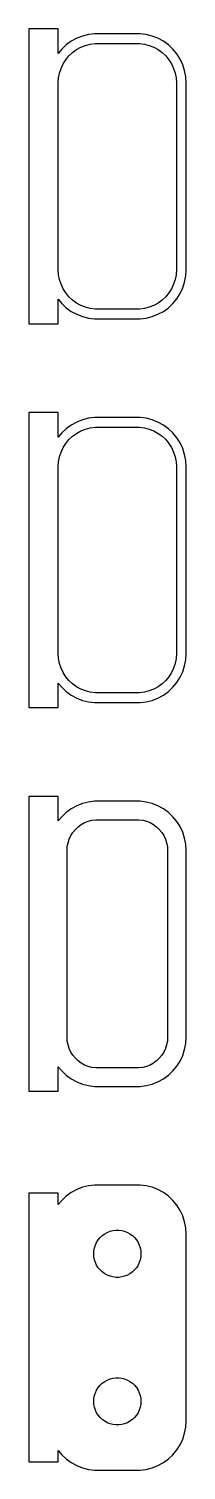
# Model space of a CAD drawing. Header units: metres. Extents: x -9 to 7, y 142 to 288.
import ezdxf

# ---------------------------------------------------------------- set-up
doc = ezdxf.new("R2010")
doc.units = ezdxf.units.M

msp = doc.modelspace()

# ---------------------------------------------------------------- linework, layer by layer
for p, q in [((-6, 287.99), (-9, 287.99)), ((-9, 287.99), (-9, 258.01)), ((-6, 285.493), (-6, 287.99)), ((-3.54507, 287.255), (-4.12889, 287.024)), ((-2.9369, 287.411), (-3.54507, 287.255)), ((-2.31395, 287.49), (-2.9369, 287.411)), ((2.31395, 287.49), (-2.31395, 287.49)), ((2.9369, 287.411), (2.31395, 287.49)), ((3.54507, 287.255), (2.9369, 287.411)), ((4.12889, 287.024), (3.54507, 287.255)), ((-5.64484, 285.923), (-6, 285.493)), ((-5.18712, 286.353), (-5.64484, 285.923)), ((-4.67912, 286.722), (-5.18712, 286.353)), ((-4.12889, 287.024), (-4.67912, 286.722)), ((-4.54968, 285.582), (-4.1433, 285.877)), ((-4.1433, 285.877), (-3.70311, 286.119)), ((-3.70311, 286.119), (-3.23605, 286.304)), ((-3.23605, 286.304), (-2.74951, 286.429)), ((-2.74951, 286.429), (-2.25116, 286.492)), ((-2.25116, 286.492), (2.25116, 286.492)), ((2.25116, 286.492), (2.74951, 286.429)), ((2.74951, 286.429), (3.23605, 286.304)), ((3.23605, 286.304), (3.70311, 286.119)), ((3.70311, 286.119), (4.1433, 285.877)), ((4.67912, 286.722), (4.12889, 287.024)), ((4.1433, 285.877), (4.54968, 285.582)), ((5.18712, 286.353), (4.67912, 286.722)), ((5.64484, 285.923), (5.18712, 286.353)), ((6.04507, 285.439), (5.64484, 285.923)), ((-5.7191, 283.972), (-5.50522, 284.427)), ((-5.50522, 284.427), (-5.23605, 284.851)), ((-5.23605, 284.851), (-4.91586, 285.238)), ((-4.91586, 285.238), (-4.54968, 285.582)), ((4.54968, 285.582), (4.91586, 285.238)), ((4.91586, 285.238), (5.23605, 284.851)), ((5.23605, 284.851), (5.50522, 284.427)), ((5.50522, 284.427), (5.7191, 283.972)), ((6.38153, 284.909), (6.04507, 285.439)), ((6.64888, 284.341), (6.38153, 284.909)), ((6.84291, 283.743), (6.64888, 284.341)), ((-6, 282.5), (-5.96844, 283.001)), ((-5.96844, 283.001), (-5.87433, 283.495)), ((-5.87433, 283.495), (-5.7191, 283.972)), ((5.7191, 283.972), (5.87433, 283.495)), ((5.87433, 283.495), (5.96844, 283.001)), ((5.96844, 283.001), (6, 282.5)), ((6.96057, 283.127), (6.84291, 283.743)), ((7, 282.5), (6.96057, 283.127)), ((-6, 263.5), (-6, 282.5)), ((6, 282.5), (6, 263.5)), ((7, 263.5), (7, 282.5)), ((-5.96844, 262.999), (-6, 263.5)), ((-5.87433, 262.505), (-5.96844, 262.999)), ((-5.7191, 262.028), (-5.87433, 262.505)), ((5.87433, 262.505), (5.7191, 262.028)), ((5.96844, 262.999), (5.87433, 262.505)), ((6, 263.5), (5.96844, 262.999)), ((6.64888, 261.659), (6.84291, 262.257)), ((6.84291, 262.257), (6.96057, 262.873)), ((6.96057, 262.873), (7, 263.5)), ((-5.50522, 261.573), (-5.7191, 262.028)), ((-5.23605, 261.149), (-5.50522, 261.573)), ((-4.91586, 260.762), (-5.23605, 261.149)), ((-4.54968, 260.418), (-4.91586, 260.762)), ((4.91586, 260.762), (4.54968, 260.418)), ((5.23605, 261.149), (4.91586, 260.762)), ((5.50522, 261.573), (5.23605, 261.149)), ((5.7191, 262.028), (5.50522, 261.573)), ((6.04507, 260.561), (6.38153, 261.091)), ((6.38153, 261.091), (6.64888, 261.659)), ((-6, 260.507), (-5.64484, 260.077)), ((-6, 258.01), (-6, 260.507)), ((-5.64484, 260.077), (-5.18712, 259.647)), ((-5.18712, 259.647), (-4.67912, 259.278)), ((-4.67912, 259.278), (-4.12889, 258.976)), ((-4.1433, 260.123), (-4.54968, 260.418)), ((-3.70311, 259.881), (-4.1433, 260.123)), ((-3.23605, 259.696), (-3.70311, 259.881)), ((-2.74951, 259.571), (-3.23605, 259.696)), ((-2.25116, 259.508), (-2.74951, 259.571)), ((2.25116, 259.508), (-2.25116, 259.508)), ((2.74951, 259.571), (2.25116, 259.508)), ((3.23605, 259.696), (2.74951, 259.571)), ((3.70311, 259.881), (3.23605, 259.696)), ((4.1433, 260.123), (3.70311, 259.881)), ((4.12889, 258.976), (4.67912, 259.278)), ((4.54968, 260.418), (4.1433, 260.123)), ((4.67912, 259.278), (5.18712, 259.647)), ((5.18712, 259.647), (5.64484, 260.077)), ((5.64484, 260.077), (6.04507, 260.561)), ((-9, 258.01), (-6, 258.01)), ((-4.12889, 258.976), (-3.54507, 258.745)), ((-3.54507, 258.745), (-2.9369, 258.589)), ((-2.9369, 258.589), (-2.31395, 258.51)), ((-2.31395, 258.51), (2.31395, 258.51)), ((2.31395, 258.51), (2.9369, 258.589)), ((2.9369, 258.589), (3.54507, 258.745)), ((3.54507, 258.745), (4.12889, 258.976)), ((-6, 248.99), (-9, 248.99)), ((-9, 248.99), (-9, 219.01)), ((-6, 246.493), (-6, 248.99)), ((-4.67912, 247.722), (-5.18712, 247.353)), ((-4.12889, 248.024), (-4.67912, 247.722)), ((-3.54507, 248.255), (-4.12889, 248.024)), ((-2.9369, 248.411), (-3.54507, 248.255)), ((-2.31395, 248.49), (-2.9369, 248.411)), ((2.31395, 248.49), (-2.31395, 248.49)), ((2.9369, 248.411), (2.31395, 248.49)), ((3.54507, 248.255), (2.9369, 248.411)), ((4.12889, 248.024), (3.54507, 248.255)), ((4.67912, 247.722), (4.12889, 248.024)), ((5.18712, 247.353), (4.67912, 247.722)), ((-5.64484, 246.923), (-6, 246.493)), ((-5.18712, 247.353), (-5.64484, 246.923)), ((-5.23605, 245.851), (-4.91586, 246.238)), ((-4.91586, 246.238), (-4.54968, 246.582)), ((-4.54968, 246.582), (-4.1433, 246.877)), ((-4.1433, 246.877), (-3.70311, 247.119)), ((-3.70311, 247.119), (-3.23605, 247.304)), ((-3.23605, 247.304), (-2.74951, 247.429)), ((-2.74951, 247.429), (-2.25116, 247.492)), ((-2.25116, 247.492), (2.25116, 247.492)), ((2.25116, 247.492), (2.74951, 247.429)), ((2.74951, 247.429), (3.23605, 247.304)), ((3.23605, 247.304), (3.70311, 247.119)), ((3.70311, 247.119), (4.1433, 246.877)), ((4.1433, 246.877), (4.54968, 246.582)), ((4.54968, 246.582), (4.91586, 246.238)), ((4.91586, 246.238), (5.23605, 245.851)), ((5.64484, 246.923), (5.18712, 247.353)), ((6.04507, 246.439), (5.64484, 246.923)), ((6.38153, 245.909), (6.04507, 246.439)), ((-5.87433, 244.495), (-5.7191, 244.972)), ((-5.7191, 244.972), (-5.50522, 245.427)), ((-5.50522, 245.427), (-5.23605, 245.851)), ((5.23605, 245.851), (5.50522, 245.427)), ((5.50522, 245.427), (5.7191, 244.972)), ((5.7191, 244.972), (5.87433, 244.495)), ((6.64888, 245.341), (6.38153, 245.909)), ((6.84291, 244.743), (6.64888, 245.341)), ((6.96057, 244.127), (6.84291, 244.743)), ((-6, 243.5), (-5.96844, 244.001)), ((-6, 224.5), (-6, 243.5)), ((-5.96844, 244.001), (-5.87433, 244.495)), ((5.87433, 244.495), (5.96844, 244.001)), ((5.96844, 244.001), (6, 243.5)), ((6, 243.5), (6, 224.5)), ((7, 243.5), (6.96057, 244.127)), ((7, 224.5), (7, 243.5)), ((-5.96844, 223.999), (-6, 224.5)), ((6, 224.5), (5.96844, 223.999)), ((6.96057, 223.873), (7, 224.5)), ((-5.87433, 223.505), (-5.96844, 223.999)), ((-5.7191, 223.028), (-5.87433, 223.505)), ((-5.50522, 222.573), (-5.7191, 223.028)), ((5.7191, 223.028), (5.50522, 222.573)), ((5.87433, 223.505), (5.7191, 223.028)), ((5.96844, 223.999), (5.87433, 223.505)), ((6.38153, 222.091), (6.64888, 222.659)), ((6.64888, 222.659), (6.84291, 223.257)), ((6.84291, 223.257), (6.96057, 223.873)), ((-6, 221.507), (-5.64484, 221.077)), ((-6, 219.01), (-6, 221.507)), ((-5.23605, 222.149), (-5.50522, 222.573)), ((-4.91586, 221.762), (-5.23605, 222.149)), ((-4.54968, 221.418), (-4.91586, 221.762)), ((-4.1433, 221.123), (-4.54968, 221.418)), ((4.54968, 221.418), (4.1433, 221.123)), ((4.91586, 221.762), (4.54968, 221.418)), ((5.23605, 222.149), (4.91586, 221.762)), ((5.50522, 222.573), (5.23605, 222.149)), ((5.64484, 221.077), (6.04507, 221.561)), ((6.04507, 221.561), (6.38153, 222.091)), ((-5.64484, 221.077), (-5.18712, 220.647)), ((-5.18712, 220.647), (-4.67912, 220.278)), ((-4.67912, 220.278), (-4.12889, 219.976)), ((-3.70311, 220.881), (-4.1433, 221.123)), ((-4.12889, 219.976), (-3.54507, 219.745)), ((-3.23605, 220.696), (-3.70311, 220.881)), ((-3.54507, 219.745), (-2.9369, 219.589)), ((-2.74951, 220.571), (-3.23605, 220.696)), ((-2.25116, 220.508), (-2.74951, 220.571)), ((2.25116, 220.508), (-2.25116, 220.508)), ((2.74951, 220.571), (2.25116, 220.508)), ((3.23605, 220.696), (2.74951, 220.571)), ((2.9369, 219.589), (3.54507, 219.745)), ((3.70311, 220.881), (3.23605, 220.696)), ((3.54507, 219.745), (4.12889, 219.976)), ((4.1433, 221.123), (3.70311, 220.881)), ((4.12889, 219.976), (4.67912, 220.278)), ((4.67912, 220.278), (5.18712, 220.647)), ((5.18712, 220.647), (5.64484, 221.077)), ((-9, 219.01), (-6, 219.01)), ((-2.9369, 219.589), (-2.31395, 219.51)), ((-2.31395, 219.51), (2.31395, 219.51)), ((2.31395, 219.51), (2.9369, 219.589)), ((-6, 209.979), (-9, 209.979)), ((-9, 209.979), (-9, 180.021)), ((-6, 207.493), (-6, 209.979)), ((-2.31395, 209.49), (-2.9369, 209.411)), ((2.31395, 209.49), (-2.31395, 209.49)), ((2.9369, 209.411), (2.31395, 209.49)), ((-5.18712, 208.353), (-5.64484, 207.923)), ((-4.67912, 208.722), (-5.18712, 208.353)), ((-4.12889, 209.024), (-4.67912, 208.722)), ((-3.54507, 209.255), (-4.12889, 209.024)), ((-2.9369, 209.411), (-3.54507, 209.255)), ((3.54507, 209.255), (2.9369, 209.411)), ((4.12889, 209.024), (3.54507, 209.255)), ((4.67912, 208.722), (4.12889, 209.024)), ((5.18712, 208.353), (4.67912, 208.722)), ((5.64484, 207.923), (5.18712, 208.353)), ((-5.64484, 207.923), (-6, 207.493)), ((-4.5184, 206.33), (-4.26921, 206.631)), ((-4.26921, 206.631), (-3.98424, 206.899)), ((-3.98424, 206.899), (-3.66798, 207.128)), ((-3.66798, 207.128), (-3.32541, 207.317)), ((-3.32541, 207.317), (-2.96194, 207.461)), ((-2.96194, 207.461), (-2.5833, 207.558)), ((-2.5833, 207.558), (-2.19545, 207.607)), ((-2.19545, 207.607), (2.19545, 207.607)), ((2.19545, 207.607), (2.5833, 207.558)), ((2.5833, 207.558), (2.96194, 207.461)), ((2.96194, 207.461), (3.32541, 207.317)), ((3.32541, 207.317), (3.66798, 207.128)), ((3.66798, 207.128), (3.98424, 206.899)), ((3.98424, 206.899), (4.26921, 206.631)), ((4.26921, 206.631), (4.5184, 206.33)), ((6.04507, 207.439), (5.64484, 207.923)), ((6.38153, 206.909), (6.04507, 207.439)), ((6.64888, 206.341), (6.38153, 206.909)), ((-5.08836, 204.89), (-5.01512, 205.274)), ((-5.01512, 205.274), (-4.89432, 205.646)), ((-4.89432, 205.646), (-4.72786, 206)), ((-4.72786, 206), (-4.5184, 206.33)), ((4.5184, 206.33), (4.72786, 206)), ((4.72786, 206), (4.89432, 205.646)), ((4.89432, 205.646), (5.01512, 205.274)), ((5.01512, 205.274), (5.08836, 204.89)), ((6.84291, 205.743), (6.64888, 206.341)), ((6.96057, 205.127), (6.84291, 205.743)), ((7, 204.5), (6.96057, 205.127)), ((-5.11292, 204.5), (-5.08836, 204.89)), ((-5.11292, 185.5), (-5.11292, 204.5)), ((5.08836, 204.89), (5.11292, 204.5)), ((5.11292, 204.5), (5.11292, 185.5)), ((7, 185.5), (7, 204.5)), ((-5.08836, 185.11), (-5.11292, 185.5)), ((-5.01512, 184.726), (-5.08836, 185.11)), ((-4.89432, 184.354), (-5.01512, 184.726)), ((5.01512, 184.726), (4.89432, 184.354)), ((5.08836, 185.11), (5.01512, 184.726)), ((5.11292, 185.5), (5.08836, 185.11)), ((6.84291, 184.257), (6.96057, 184.873)), ((6.96057, 184.873), (7, 185.5)), ((-4.72786, 184), (-4.89432, 184.354)), ((-4.5184, 183.67), (-4.72786, 184)), ((-4.26921, 183.369), (-4.5184, 183.67)), ((-3.98424, 183.101), (-4.26921, 183.369)), ((-3.66798, 182.872), (-3.98424, 183.101)), ((3.98424, 183.101), (3.66798, 182.872)), ((4.26921, 183.369), (3.98424, 183.101)), ((4.5184, 183.67), (4.26921, 183.369)), ((4.72786, 184), (4.5184, 183.67)), ((4.89432, 184.354), (4.72786, 184)), ((6.38153, 183.091), (6.64888, 183.659)), ((6.64888, 183.659), (6.84291, 184.257)), ((-6, 182.507), (-5.64484, 182.077)), ((-6, 180.021), (-6, 182.507)), ((-5.64484, 182.077), (-5.18712, 181.647)), ((-5.18712, 181.647), (-4.67912, 181.278)), ((-3.32541, 182.683), (-3.66798, 182.872)), ((-2.96194, 182.539), (-3.32541, 182.683)), ((-2.5833, 182.442), (-2.96194, 182.539)), ((-2.19545, 182.393), (-2.5833, 182.442)), ((2.19545, 182.393), (-2.19545, 182.393)), ((2.5833, 182.442), (2.19545, 182.393)), ((2.96194, 182.539), (2.5833, 182.442)), ((3.32541, 182.683), (2.96194, 182.539)), ((3.66798, 182.872), (3.32541, 182.683)), ((4.67912, 181.278), (5.18712, 181.647)), ((5.18712, 181.647), (5.64484, 182.077)), ((5.64484, 182.077), (6.04507, 182.561)), ((6.04507, 182.561), (6.38153, 183.091)), ((-4.67912, 181.278), (-4.12889, 180.976)), ((-4.12889, 180.976), (-3.54507, 180.745)), ((-3.54507, 180.745), (-2.9369, 180.589)), ((-2.9369, 180.589), (-2.31395, 180.51)), ((-2.31395, 180.51), (2.31395, 180.51)), ((2.31395, 180.51), (2.9369, 180.589)), ((2.9369, 180.589), (3.54507, 180.745)), ((3.54507, 180.745), (4.12889, 180.976)), ((4.12889, 180.976), (4.67912, 181.278)), ((-9, 180.021), (-6, 180.021)), ((-4.12889, 170.024), (-4.67912, 169.722)), ((-3.54507, 170.255), (-4.12889, 170.024)), ((-2.9369, 170.411), (-3.54507, 170.255)), ((-2.31395, 170.49), (-2.9369, 170.411)), ((2.31395, 170.49), (-2.31395, 170.49)), ((2.9369, 170.411), (2.31395, 170.49)), ((3.54507, 170.255), (2.9369, 170.411)), ((4.12889, 170.024), (3.54507, 170.255)), ((4.67912, 169.722), (4.12889, 170.024)), ((-6, 169.653), (-9, 169.653)), ((-9, 169.653), (-9, 142.347)), ((-6, 168.493), (-6, 169.653)), ((-5.64484, 168.923), (-6, 168.493)), ((-5.18712, 169.353), (-5.64484, 168.923)), ((-4.67912, 169.722), (-5.18712, 169.353)), ((5.18712, 169.353), (4.67912, 169.722)), ((5.64484, 168.923), (5.18712, 169.353)), ((6.04507, 168.439), (5.64484, 168.923)), ((6.38153, 167.909), (6.04507, 168.439)), ((6.64888, 167.341), (6.38153, 167.909)), ((6.84291, 166.743), (6.64888, 167.341)), ((-1.52982, 165.349), (-1.28598, 165.526)), ((-1.28598, 165.526), (-1.02187, 165.672)), ((-1.02187, 165.672), (-0.741638, 165.783)), ((-0.741638, 165.783), (-0.449707, 165.857)), ((-0.449707, 165.857), (-0.150696, 165.895)), ((-0.150696, 165.895), (0.150696, 165.895)), ((0.150696, 165.895), (0.449707, 165.857)), ((0.449707, 165.857), (0.741638, 165.783)), ((0.741638, 165.783), (1.02187, 165.672)), ((1.02187, 165.672), (1.28598, 165.526)), ((1.28598, 165.526), (1.52982, 165.349)), ((6.96057, 166.127), (6.84291, 166.743)), ((7, 165.5), (6.96057, 166.127)), ((-2.38107, 163.801), (-2.32458, 164.097)), ((-2.32458, 164.097), (-2.23146, 164.383)), ((-2.23146, 164.383), (-2.10313, 164.656)), ((-2.10313, 164.656), (-1.94164, 164.911)), ((-1.94164, 164.911), (-1.74951, 165.143)), ((-1.74951, 165.143), (-1.52982, 165.349)), ((1.52982, 165.349), (1.74951, 165.143)), ((1.74951, 165.143), (1.94164, 164.911)), ((1.94164, 164.911), (2.10313, 164.656)), ((2.10313, 164.656), (2.23146, 164.383)), ((2.23146, 164.383), (2.32458, 164.097)), ((2.32458, 164.097), (2.38107, 163.801)), ((7, 146.5), (7, 165.5)), ((-2.39999, 163.5), (-2.38107, 163.801)), ((-2.38107, 163.199), (-2.39999, 163.5)), ((-2.32458, 162.903), (-2.38107, 163.199)), ((-2.23146, 162.617), (-2.32458, 162.903)), ((-2.10313, 162.344), (-2.23146, 162.617)), ((2.23146, 162.617), (2.10313, 162.344)), ((2.32458, 162.903), (2.23146, 162.617)), ((2.38107, 163.199), (2.32458, 162.903)), ((2.38107, 163.801), (2.39999, 163.5)), ((2.39999, 163.5), (2.38107, 163.199)), ((-1.94164, 162.089), (-2.10313, 162.344)), ((-1.74951, 161.857), (-1.94164, 162.089)), ((-1.52982, 161.651), (-1.74951, 161.857)), ((-1.28598, 161.474), (-1.52982, 161.651)), ((-1.02187, 161.328), (-1.28598, 161.474)), ((-0.741638, 161.217), (-1.02187, 161.328)), ((-0.449707, 161.143), (-0.741638, 161.217)), ((-0.150696, 161.105), (-0.449707, 161.143)), ((0.449707, 161.143), (0.150696, 161.105)), ((0.741638, 161.217), (0.449707, 161.143)), ((1.02187, 161.328), (0.741638, 161.217)), ((1.28598, 161.474), (1.02187, 161.328)), ((1.52982, 161.651), (1.28598, 161.474)), ((1.74951, 161.857), (1.52982, 161.651)), ((1.94164, 162.089), (1.74951, 161.857)), ((2.10313, 162.344), (1.94164, 162.089)), ((0.150696, 161.105), (-0.150696, 161.105)), ((-0.449707, 150.857), (-0.150696, 150.895)), ((-0.150696, 150.895), (0.150696, 150.895)), ((0.150696, 150.895), (0.449707, 150.857)), ((-2.23146, 149.383), (-2.10313, 149.656)), ((-2.10313, 149.656), (-1.94164, 149.911)), ((-1.94164, 149.911), (-1.74951, 150.143)), ((-1.74951, 150.143), (-1.52982, 150.349)), ((-1.52982, 150.349), (-1.28598, 150.526)), ((-1.28598, 150.526), (-1.02187, 150.672)), ((-1.02187, 150.672), (-0.741638, 150.783)), ((-0.741638, 150.783), (-0.449707, 150.857)), ((0.449707, 150.857), (0.741638, 150.783)), ((0.741638, 150.783), (1.02187, 150.672)), ((1.02187, 150.672), (1.28598, 150.526)), ((1.28598, 150.526), (1.52982, 150.349)), ((1.52982, 150.349), (1.74951, 150.143)), ((1.74951, 150.143), (1.94164, 149.911)), ((1.94164, 149.911), (2.10313, 149.656)), ((2.10313, 149.656), (2.23146, 149.383)), ((-2.39999, 148.5), (-2.38107, 148.801)), ((-2.38107, 148.199), (-2.39999, 148.5)), ((-2.38107, 148.801), (-2.32458, 149.097)), ((-2.32458, 147.903), (-2.38107, 148.199)), ((-2.32458, 149.097), (-2.23146, 149.383)), ((2.23146, 149.383), (2.32458, 149.097)), ((2.32458, 149.097), (2.38107, 148.801)), ((2.38107, 148.199), (2.32458, 147.903)), ((2.38107, 148.801), (2.39999, 148.5)), ((2.39999, 148.5), (2.38107, 148.199)), ((-2.23146, 147.617), (-2.32458, 147.903)), ((-2.10313, 147.344), (-2.23146, 147.617)), ((-1.94164, 147.089), (-2.10313, 147.344)), ((-1.74951, 146.857), (-1.94164, 147.089)), ((-1.52982, 146.651), (-1.74951, 146.857)), ((-1.28598, 146.474), (-1.52982, 146.651)), ((1.52982, 146.651), (1.28598, 146.474)), ((1.74951, 146.857), (1.52982, 146.651)), ((1.94164, 147.089), (1.74951, 146.857)), ((2.10313, 147.344), (1.94164, 147.089)), ((2.23146, 147.617), (2.10313, 147.344)), ((2.32458, 147.903), (2.23146, 147.617)), ((6.96057, 145.873), (7, 146.5)), ((-1.02187, 146.328), (-1.28598, 146.474)), ((-0.741638, 146.217), (-1.02187, 146.328)), ((-0.449707, 146.143), (-0.741638, 146.217)), ((-0.150696, 146.105), (-0.449707, 146.143)), ((0.150696, 146.105), (-0.150696, 146.105)), ((0.449707, 146.143), (0.150696, 146.105)), ((0.741638, 146.217), (0.449707, 146.143)), ((1.02187, 146.328), (0.741638, 146.217)), ((1.28598, 146.474), (1.02187, 146.328)), ((6.64888, 144.659), (6.84291, 145.257)), ((6.84291, 145.257), (6.96057, 145.873)), ((5.64484, 143.077), (6.04507, 143.561)), ((6.04507, 143.561), (6.38153, 144.091)), ((6.38153, 144.091), (6.64888, 144.659)), ((-9, 142.347), (-6, 142.347)), ((-6, 142.347), (-6, 143.507)), ((-6, 143.507), (-5.64484, 143.077)), ((-5.64484, 143.077), (-5.18712, 142.647)), ((-5.18712, 142.647), (-4.67912, 142.278)), ((-4.67912, 142.278), (-4.12889, 141.976)), ((4.12889, 141.976), (4.67912, 142.278)), ((4.67912, 142.278), (5.18712, 142.647)), ((5.18712, 142.647), (5.64484, 143.077)), ((-4.12889, 141.976), (-3.54507, 141.745)), ((-3.54507, 141.745), (-2.9369, 141.589)), ((-2.9369, 141.589), (-2.31395, 141.51)), ((-2.31395, 141.51), (2.31395, 141.51)), ((2.31395, 141.51), (2.9369, 141.589)), ((2.9369, 141.589), (3.54507, 141.745)), ((3.54507, 141.745), (4.12889, 141.976))]:
    msp.add_line(p, q)

doc.saveas('drawing.dxf')
